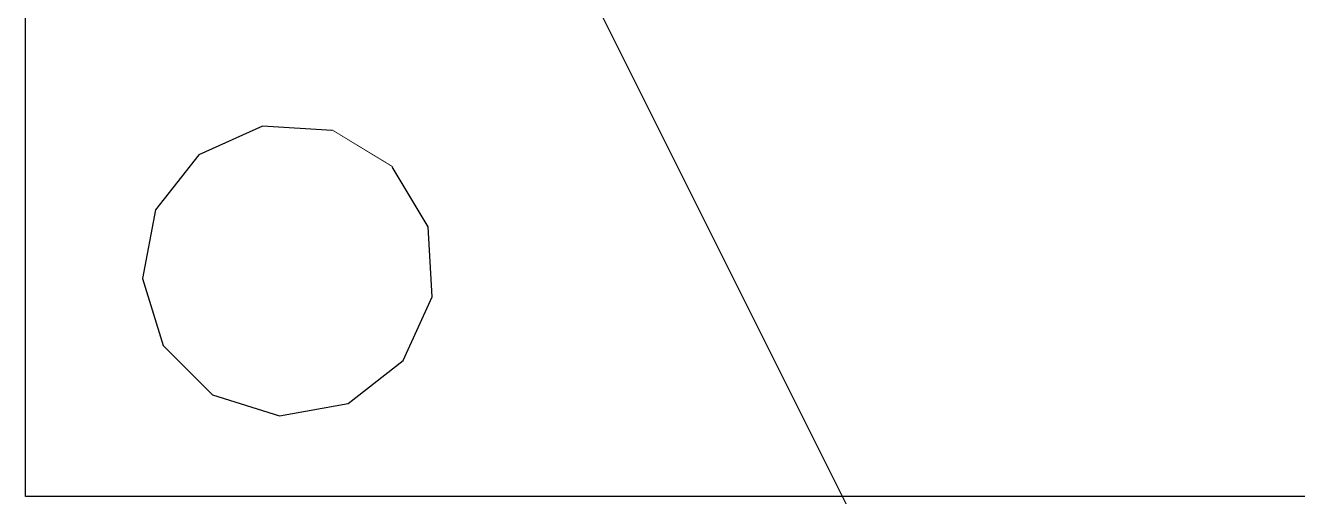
# Model space of a CAD drawing. Header units: millimetres. Extents: x -2750778 to 731427, y -1983468 to 1712338.
# Drawn here: x -3088 to 4968, y -3065 to -84 of the extents above; entities that cross this region are included whole.
import ezdxf

# ---------------------------------------------------------------- set-up
doc = ezdxf.new("R2010")
doc.units = ezdxf.units.MM
doc.set_wipeout_variables(frame=1)
doc.layers.add('Tavolo 2', color=2, linetype='Continuous')
doc.layers.add('Tavolo 3', color=4, linetype='Continuous')

msp = doc.modelspace()

# ---------------------------------------------------------------- linework, layer by layer
at = {"layer": 'Tavolo 2'}
msp.add_xline((207.649, 690.264), (0.4474991275, -0.89428436802), dxfattribs=at)
at = {"layer": 'Tavolo 3'}
for points in [[(-3088.145, 5441.204), (11211.63, 5441.204), (11211.63, -3064.577), (-3088.145, -3064.577)], [(-695.197, -2203.551), (-512.5, -1800.153), (-538.199, -1358.058), (-766.406, -978.545), (-1144.842, -748.556), (-1586.812, -720.779), (-1991.065, -901.577), (-2264.992, -1249.532), (-2345.84, -1684.93), (-2215.087, -2108.029), (-1902.688, -2421.9), (-1480.209, -2554.64), (-1044.435, -2475.84)]]:
    msp.add_lwpolyline(points, close=True, dxfattribs=at)

# ---------------------------------------------------------------- next in the draw order: wipeouts: each hides what was drawn before it
for points in [[(4248.107, 358.603), (4546.106, 131.364), (4114.791, -377.964), (3565.846, 147.036), (3573.688, -550.353), (3409.004, -221.248), (3424.688, -542.517), (3188.158, -542.691), (3172.474, -707.244), (2937.211, -762.094), (2788.212, -699.408), (3611.63, 350.593)], [(-1144.842, -748.556), (-766.406, -978.545), (-1140.287, -1632.224), (-1605.334, -1357.575)]]:
    msp.add_wipeout(points).dxf.layer = 'Tavolo 3'

doc.saveas('drawing.dxf')
